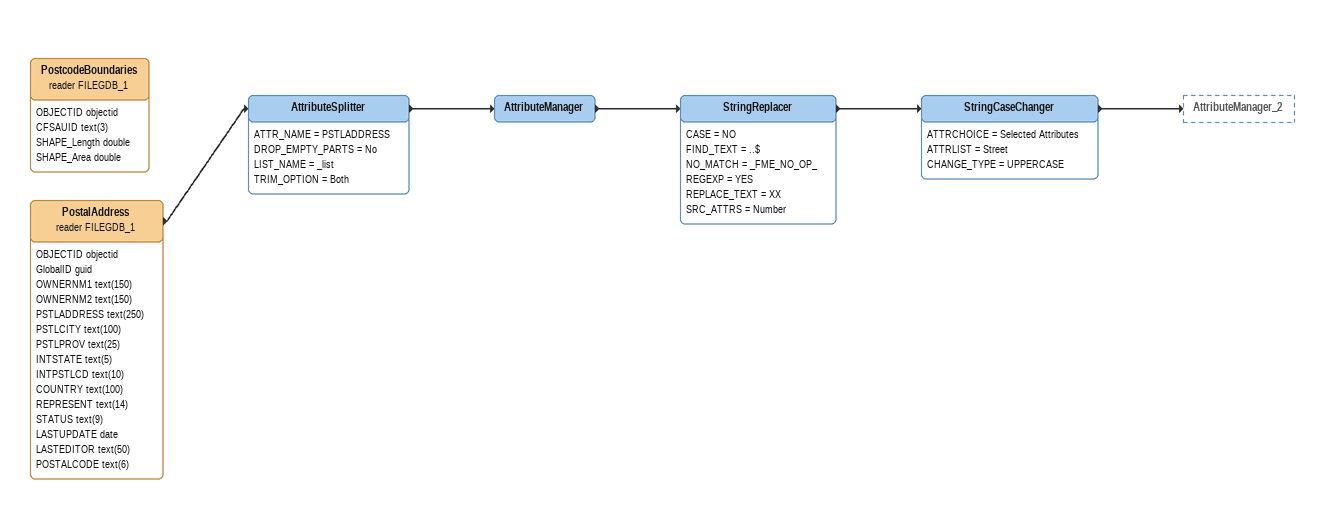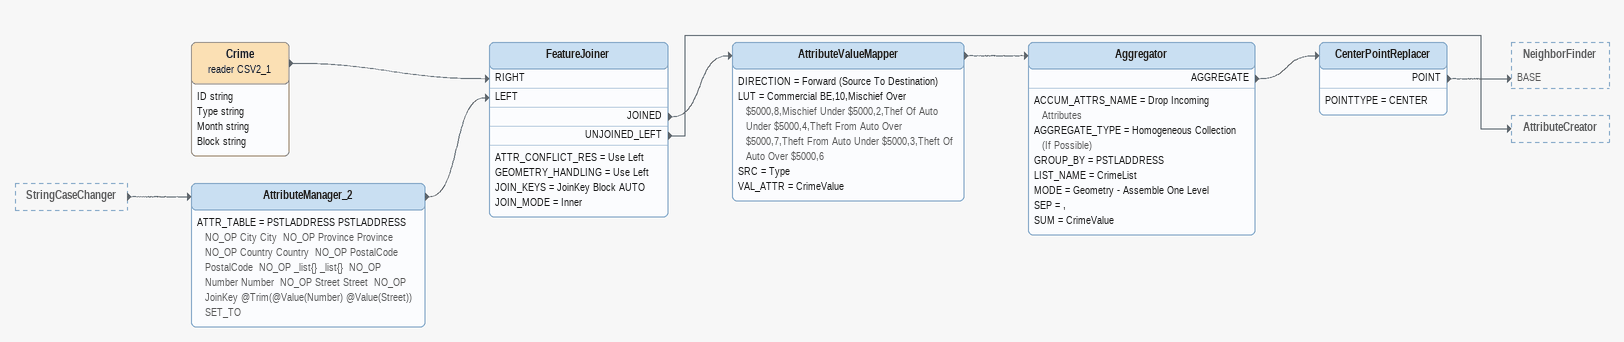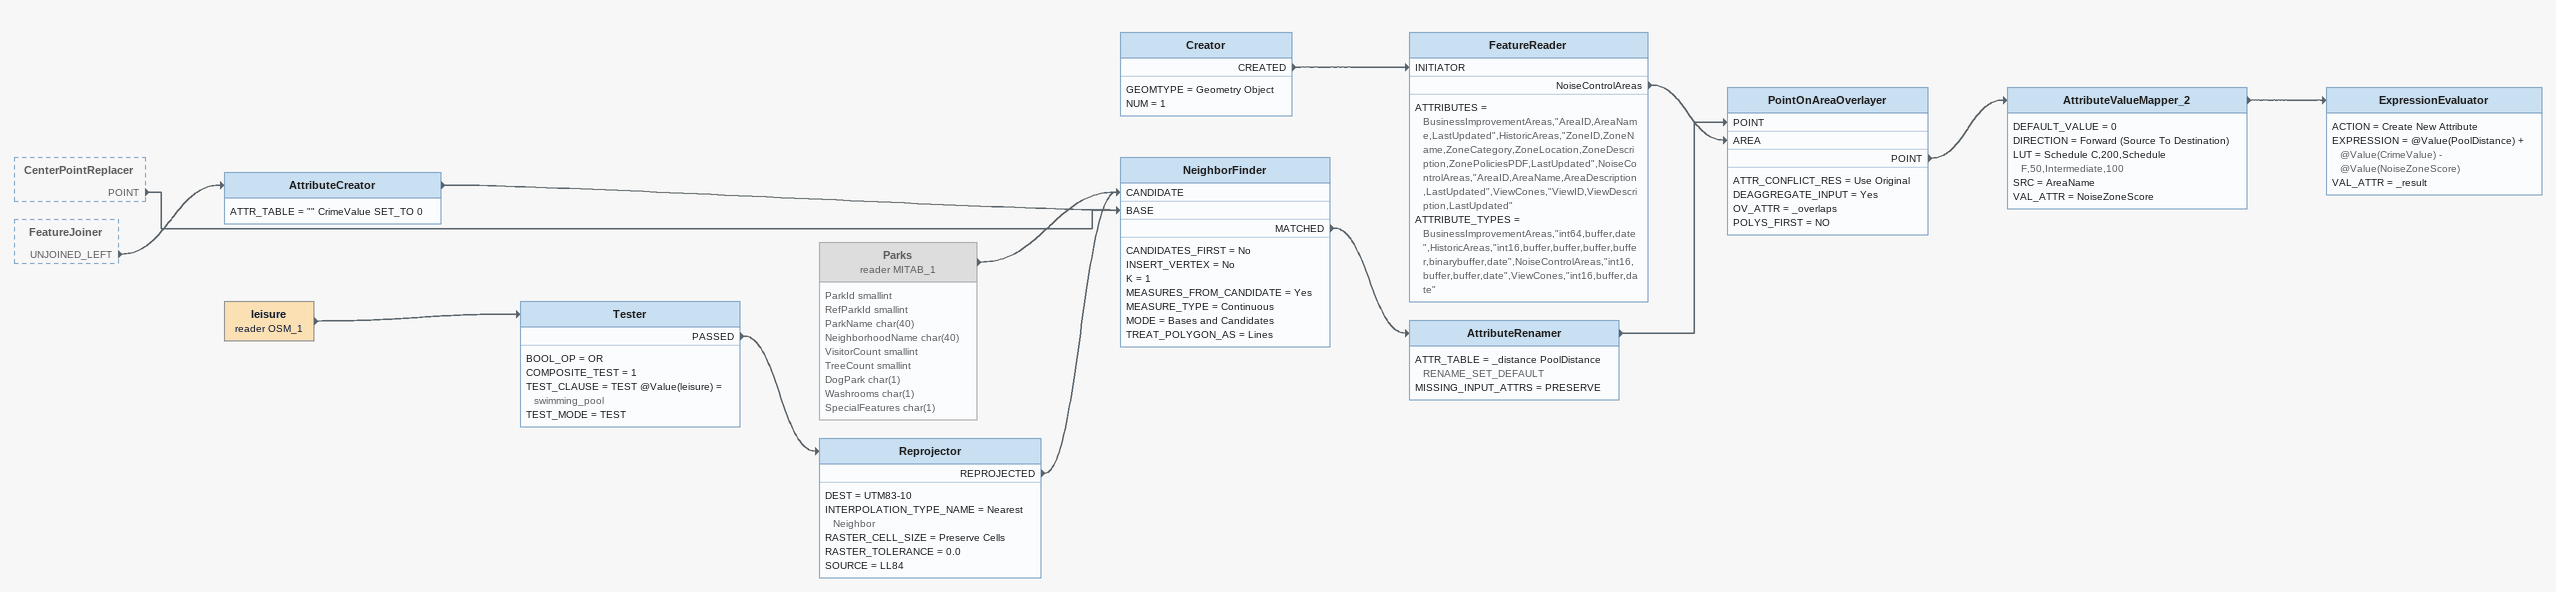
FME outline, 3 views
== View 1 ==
PostcodeBoundaries (reader FILEGDB_1)
    attributes: OBJECTID objectid, CFSAUID text(3), SHAPE_Length double, SHAPE_Area double
PostalAddress (reader FILEGDB_1)
    attributes: OBJECTID objectid, GlobalID guid, OWNERNM1 text(150), OWNERNM2 text(150), PSTLADDRESS text(250), PSTLCITY text(100), PSTLPROV text(25), INTSTATE text(5), INTPSTLCD text(10), COUNTRY text(100), REPRESENT text(14), STATUS text(9), LASTUPDATE date, LASTEDITOR text(50), POSTALCODE text(6)
    -> AttributeSplitter
AttributeSplitter
    ATTR_NAME = PSTLADDRESS
    DROP_EMPTY_PARTS = No
    LIST_NAME = _list
    TRIM_OPTION = Both
    -> AttributeManager
AttributeManager
    -> StringReplacer
StringReplacer
    CASE = NO
    FIND_TEXT = ..$
    NO_MATCH = _FME_NO_OP_
    REGEXP = YES
    REPLACE_TEXT = XX
    SRC_ATTRS = Number
    -> StringCaseChanger
StringCaseChanger
    ATTRCHOICE = Selected Attributes
    ATTRLIST = Street
    CHANGE_TYPE = UPPERCASE
    -> AttributeManager_2

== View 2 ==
StringCaseChanger [outside]
    -> AttributeManager_2
AttributeManager_2
    ATTR_TABLE = PSTLADDRESS PSTLADDRESS  NO_OP City City  NO_OP Province Province  NO_OP Country Country  NO_OP PostalCode PostalCode  NO_OP _list{} _list{}  NO_OP Number Number  NO_OP Street Street  NO_OP  JoinKey @Trim(@Value(Number) @Value(Street)) SET_TO
    -> FeatureJoiner [LEFT]
Crime (reader CSV2_1)
    attributes: ID string, Type string, Month string, Block string
    -> FeatureJoiner [RIGHT]
FeatureJoiner
    ATTR_CONFLICT_RES = Use Left
    GEOMETRY_HANDLING = Use Left
    JOIN_KEYS = JoinKey Block AUTO
    JOIN_MODE = Inner
    JOINED -> AttributeValueMapper
    UNJOINED_LEFT -> AttributeCreator
AttributeValueMapper
    DIRECTION = Forward (Source To Destination)
    LUT = Commercial BE,10,Mischief Over $5000,8,Mischief Under $5000,2,Thef Of Auto Under $5000,4,Theft From Auto Over $5000,7,Theft From Auto Under $5000,3,Theft Of Auto Over $5000,6
    SRC = Type
    VAL_ATTR = CrimeValue
    -> Aggregator
Aggregator
    ACCUM_ATTRS_NAME = Drop Incoming Attributes
    AGGREGATE_TYPE = Homogeneous Collection (If Possible)
    GROUP_BY = PSTLADDRESS
    LIST_NAME = CrimeList
    MODE = Geometry - Assemble One Level
    SEP = ,
    SUM = CrimeValue
    AGGREGATE -> CenterPointReplacer
CenterPointReplacer
    POINTTYPE = CENTER
    POINT -> NeighborFinder [BASE]

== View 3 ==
CenterPointReplacer [outside]
    POINT -> NeighborFinder [BASE]
FeatureJoiner [outside]
    UNJOINED_LEFT -> AttributeCreator
AttributeCreator
    ATTR_TABLE = "" CrimeValue SET_TO 0
    -> NeighborFinder [BASE]
leisure (reader OSM_1)
    -> Tester
Tester
    BOOL_OP = OR
    COMPOSITE_TEST = 1
    TEST_CLAUSE = TEST @Value(leisure) = swimming_pool
    TEST_MODE = TEST
    PASSED -> Reprojector
Reprojector
    DEST = UTM83-10
    INTERPOLATION_TYPE_NAME = Nearest Neighbor
    RASTER_CELL_SIZE = Preserve Cells
    RASTER_TOLERANCE = 0.0
    SOURCE = LL84
    REPROJECTED -> NeighborFinder [CANDIDATE]
Parks (reader MITAB_1) [off]
    attributes: ParkId smallint, RefParkId smallint, ParkName char(40), NeighborhoodName char(40), VisitorCount smallint, TreeCount smallint, DogPark char(1), Washrooms char(1), SpecialFeatures char(1)
    -> NeighborFinder [CANDIDATE]
NeighborFinder
    CANDIDATES_FIRST = No
    INSERT_VERTEX = No
    K = 1
    MEASURES_FROM_CANDIDATE = Yes
    MEASURE_TYPE = Continuous
    MODE = Bases and Candidates
    TREAT_POLYGON_AS = Lines
    MATCHED -> AttributeRenamer
AttributeRenamer
    ATTR_TABLE = _distance PoolDistance RENAME_SET_DEFAULT
    MISSING_INPUT_ATTRS = PRESERVE
    -> PointOnAreaOverlayer [POINT]
Creator
    GEOMTYPE = Geometry Object
    NUM = 1
    CREATED -> FeatureReader [INITIATOR]
FeatureReader
    ATTRIBUTES = BusinessImprovementAreas,"AreaID,AreaName,LastUpdated",HistoricAreas,"ZoneID,ZoneName,ZoneCategory,ZoneLocation,ZoneDescription,ZonePoliciesPDF,LastUpdated",NoiseControlAreas,"AreaID,AreaName,AreaDescription,LastUpdated",ViewCones,"ViewID,ViewDescription,LastUpdated"
    ATTRIBUTE_TYPES = BusinessImprovementAreas,"int64,buffer,date",HistoricAreas,"int16,buffer,buffer,buffer,buffer,binarybuffer,date",NoiseControlAreas,"int16,buffer,buffer,date",ViewCones,"int16,buffer,date"
    NoiseControlAreas -> PointOnAreaOverlayer [AREA]
PointOnAreaOverlayer
    ATTR_CONFLICT_RES = Use Original
    DEAGGREGATE_INPUT = Yes
    OV_ATTR = _overlaps
    POLYS_FIRST = NO
    POINT -> AttributeValueMapper_2
AttributeValueMapper_2
    DEFAULT_VALUE = 0
    DIRECTION = Forward (Source To Destination)
    LUT = Schedule C,200,Schedule F,50,Intermediate,100
    SRC = AreaName
    VAL_ATTR = NoiseZoneScore
    -> ExpressionEvaluator
ExpressionEvaluator
    ACTION = Create New Attribute
    EXPRESSION = @Value(PoolDistance) + @Value(CrimeValue) - @Value(NoiseZoneScore)
    VAL_ATTR = _result
